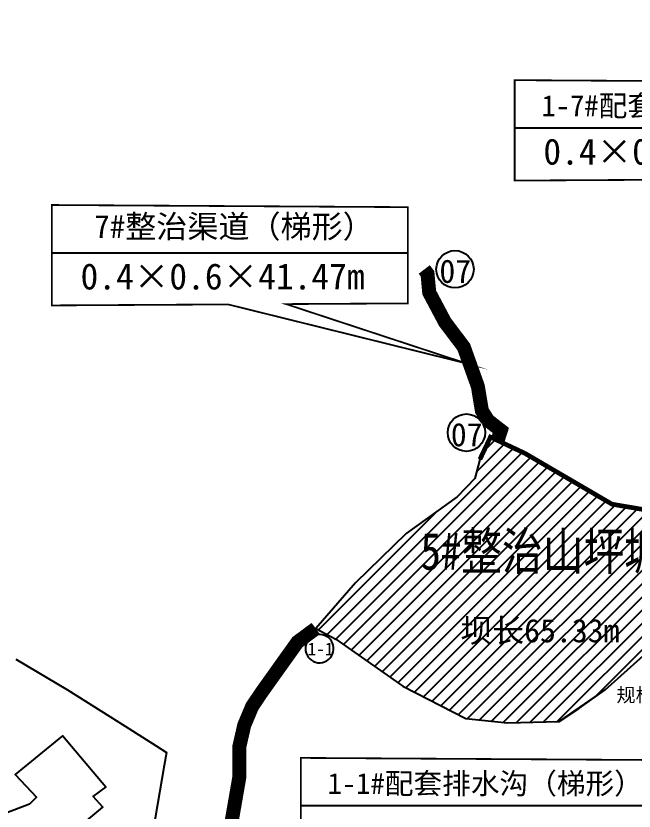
# Model space of a CAD drawing. Header units: millimetres. Extents: x 35444746 to 35449000, y 3482000 to 3488437.
# Drawn here: x 35446090.3 to 35446222.7, y 3485736.1 to 3485906.3 of the extents above; entities that cross this region are included whole.
import ezdxf
from ezdxf.enums import TextEntityAlignment as Align

# ---------------------------------------------------------------- set-up
doc = ezdxf.new("R2010")
doc.units = ezdxf.units.MM
doc.linetypes.add('X3', pattern=[5, 4, -1])
for name, color, linetype, true_color in [('0201.02格田整理', 7, 'X3', 0x99cc00), ('0203.02旱地整理', 9, 'Continuous', 0x808080), ('0401.01渠道工程标注', 4, '732', 0x00ffff), ('0401.02渠道工程', 4, 'X3', 0x00ffff), ('0402.01山坪塘工程标注', 4, '732', 0x00ffff), ('0402.02山坪塘工程', 4, '732', 0x00ffff), ('0402.03山坪塘坝体', 4, '732', 0x00ffff), ('0501.01挡土墙标注', 7, '732', 0x7d7d7d)]:
    doc.layers.add(name, color=color, linetype=linetype, true_color=true_color)
doc.styles.add('宋体', font='')
doc.styles.get('宋体').set_extended_font_data('SimSun')
doc.linetypes.add('10421', pattern='A,2,[150,AAA.SHX,S=0.5,R=0,X=0,Y=0.5],1e-11', length=2)
doc.linetypes.add('732', pattern='A,9,-0.5,[162,AAA.SHX,S=1,R=0,X=0,Y=0],-0.5', length=10)

msp = doc.modelspace()

# ---------------------------------------------------------------- hatches: boundary and pattern name
at = {"layer": '0402.02山坪塘工程', "linetype": 'Continuous', "ltscale": 0.5}
h = msp.add_hatch(dxfattribs=at)
h.set_pattern_fill('ANSI31', color=256, scale=16, style=0)
h.set_pattern_definition([(45, (-19.723, 11.9546), (-1.41421356237, 1.41421356237), [])])
h.paths.add_polyline_path([(35446242.923981, 3485791.551474), (35446242.380981, 3485792.928474), (35446235.955981, 3485801.468474), (35446224.235981, 3485800.711474), (35446217.942981, 3485801.780474), (35446199.368981, 3485812.623474), (35446191.910981, 3485816.147474), (35446189.649981, 3485811.376474), (35446188.571863, 3485807.282172), (35446184.756483, 3485803.386903), (35446173.89085, 3485795.513492), (35446163.034504, 3485784.984068), (35446154.512981, 3485775.175474), (35446158.783538, 3485772.915548), (35446173.132809, 3485762.804432), (35446186.652638, 3485755.925557), (35446195.529094, 3485755.013313), (35446206.596071, 3485755.249738), (35446216.46635, 3485762.045724), (35446234.88, 3485778.531), (35446240.411, 3485786.274)])

# ---------------------------------------------------------------- linework, layer by layer
at = {"layer": '0201.02格田整理', "color": 2, "linetype": 'ByBlock'}
msp.add_lwpolyline([(35446132.636981, 3485711.631474), (35446138.129981, 3485743.223474), (35446138.149981, 3485749.869474), (35446139.200981, 3485754.472474), (35446141.706031, 3485759.70072), (35446142.905981, 3485761.485474), (35446150.596981, 3485772.268474), (35446154.512981, 3485775.175474), (35446154.512981, 3485775.175474), (35446158.783538, 3485772.915548), (35446173.132809, 3485762.804432), (35446173.132809, 3485762.804432), (35446186.652638, 3485755.925557), (35446195.529094, 3485755.013313), (35446206.596071, 3485755.249738), (35446210.795, 3485758.084), (35446216.46635, 3485762.045724), (35446234.88, 3485778.531)], dxfattribs=at)
at = {"layer": '0203.02旱地整理', "color": 41}
msp.add_lwpolyline([(35446090.279, 3485768.611), (35446101.352, 3485762.081), (35446112.335, 3485755.122), (35446120.365, 3485750.036), (35446122.584, 3485748.63), (35446122.029, 3485745.837), (35446118.189, 3485723.299), (35446117.245, 3485715.832), (35446110.237, 3485725.594), (35446104.123, 3485727.736), (35446101.657, 3485730.837), (35446108.905, 3485736.958), (35446106.839, 3485739.204), (35446109.574, 3485741.208), (35446100.276, 3485752.203), (35446090.193, 3485743.928), (35446094.702, 3485739.099), (35446093.2, 3485737.564), (35446081.013, 3485732.93)], dxfattribs=at)
msp.add_lwpolyline([(35446090.279, 3485768.611), (35446101.352, 3485762.081), (35446112.335, 3485755.122), (35446120.365, 3485750.036), (35446122.584, 3485748.63), (35446122.029, 3485745.837), (35446118.189, 3485723.299), (35446117.245, 3485715.832), (35446110.237, 3485725.594), (35446104.123, 3485727.736), (35446101.657, 3485730.837), (35446108.905, 3485736.958), (35446106.839, 3485739.204), (35446109.574, 3485741.208), (35446100.276, 3485752.203), (35446090.193, 3485743.928), (35446094.702, 3485739.099), (35446093.2, 3485737.564), (35446081.013, 3485732.93)], dxfattribs=at)
at = {"layer": '0401.01渠道工程标注'}
for p, q in [((35446197.100757, 3485882.320906, 753.968525), (35446273.308773, 3485882.340663, 753.968525)), ((35446098.024625, 3485855.598837, 178.545525), (35446174.232642, 3485855.618594, 178.545525)), ((35446151.32422, 3485737.258304, 178.545525), (35446227.532237, 3485737.278061, 178.545525))]:
    msp.add_line(p, q, dxfattribs=at)
at = {"layer": '0401.01渠道工程标注', "linetype": 'Continuous', "const_width": 0.37679, "elevation": 575.423, "flags": 128}
msp.add_lwpolyline([(35446273.308773, 3485871.487622), (35446273.308773, 3485871.487622), (35446273.308773, 3485871.487622), (35446273.308773, 3485871.487622), (35446197.100757, 3485871.049762), (35446197.100757, 3485892.544777), (35446230.86382, 3485892.340721), (35446248.907029, 3485905.079826), (35446236.945856, 3485892.303963), (35446273.308773, 3485892.084194)], close=True, dxfattribs=at)
at = {"layer": '0401.01渠道工程标注', "linetype": 'Continuous', "const_width": 0.37679, "flags": 128}
for points in [[(35446174.232642, 3485844.765553), (35446148.149069, 3485844.615687), (35446186.672105, 3485831.938899), (35446135.752341, 3485844.54446), (35446098.024625, 3485844.327692), (35446098.024625, 3485865.822707), (35446174.232642, 3485865.362124)], [(35446227.532237, 3485726.42502), (35446201.448664, 3485726.275155), (35446133.657319, 3485717.499764), (35446189.051936, 3485726.203928), (35446151.32422, 3485725.98716), (35446151.32422, 3485747.482175), (35446227.532237, 3485747.021592)]]:
    msp.add_lwpolyline(points, close=True, dxfattribs=at)
at = {"layer": '0401.01渠道工程标注', "linetype": 'Continuous', "elevation": 80518.069}
msp.add_lwpolyline([(35446156.854188, 3485768.255835), (35446157.244045, 3485768.526707), (35446157.594801, 3485768.865692), (35446157.886638, 3485769.256551), (35446158.111997, 3485769.689164), (35446158.265041, 3485770.152324), (35446158.341808, 3485770.634037), (35446158.340309, 3485771.121825), (35446158.260582, 3485771.603057), (35446158.104693, 3485772.065268), (35446157.876678, 3485772.496487), (35446157.582444, 3485772.885545), (35446157.229611, 3485773.222367), (35446156.827317, 3485773.498229), (35446156.38598, 3485773.705985), (35446155.917033, 3485773.840256), (35446155.43262, 3485773.897564), (35446154.945288, 3485773.876425), (35446154.467657, 3485773.777385), (35446154.012098, 3485773.603011), (35446153.59041, 3485773.357818), (35446153.213515, 3485773.048157), (35446152.891174, 3485772.682047), (35446152.631734, 3485772.268972), (35446152.441917, 3485771.819629), (35446152.326637, 3485771.345655), (35446152.288881, 3485770.859327), (35446152.329626, 3485770.37324), (35446152.447818, 3485769.899984), (35446152.640394, 3485769.451817), (35446152.902368, 3485769.040344), (35446153.226955, 3485768.676223), (35446153.605746, 3485768.368885), (35446154.028933, 3485768.126289), (35446154.485555, 3485767.954718), (35446154.963786, 3485767.858617), (35446155.45124, 3485767.840474), (35446155.935292, 3485767.90076), (35446156.403405, 3485768.037911), (35446156.831664, 3485768.242738)], dxfattribs=at)
at = {"layer": '0401.01渠道工程标注', "ltscale": 2}
for centre in [(35446184.319056, 3485852.07244), (35446186.764145, 3485817.096259)]:
    msp.add_circle(centre, 4, dxfattribs=at)
at = {"layer": '0401.02渠道工程', "linetype": 'Continuous', "const_width": 3, "elevation": 575.423, "flags": 128}
msp.add_lwpolyline([(35446193.442009, 3485815.424044), (35446194.131981, 3485817.571474), (35446194.131981, 3485817.571474), (35446191.394981, 3485819.700474), (35446190.076981, 3485821.786474), (35446189.219981, 3485826.971474), (35446186.204981, 3485835.413474), (35446182.173981, 3485840.749474), (35446178.801981, 3485847.102474), (35446178.432981, 3485851.110474), (35446177.733981, 3485852.023474)], dxfattribs=at)
at = {"layer": '0401.02渠道工程', "linetype": 'Continuous', "const_width": 3, "flags": 128}
msp.add_lwpolyline([(35446132.636981, 3485711.631474), (35446138.129981, 3485743.223474), (35446138.149981, 3485749.869474), (35446139.200981, 3485754.472474), (35446140.888981, 3485758.485474), (35446141.706031, 3485759.70072), (35446142.905981, 3485761.485474), (35446142.905981, 3485761.485474), (35446150.596981, 3485772.268474), (35446154.512981, 3485775.175474), (35446154.512981, 3485775.175474)], dxfattribs=at)
at = {"layer": '0402.02山坪塘工程', "linetype": 'Continuous', "flags": 128}
msp.add_lwpolyline([(35446242.923981, 3485791.551474), (35446242.923981, 3485791.551474), (35446242.380981, 3485792.928474), (35446235.955981, 3485801.468474), (35446224.235981, 3485800.711474), (35446217.942981, 3485801.780474), (35446199.368981, 3485812.623474), (35446191.910981, 3485816.147474), (35446189.649981, 3485811.376474), (35446188.571863, 3485807.282172), (35446184.756483, 3485803.386903), (35446173.89085, 3485795.513492), (35446163.034504, 3485784.984068), (35446154.512981, 3485775.175474), (35446158.783538, 3485772.915548), (35446173.132809, 3485762.804432), (35446186.652638, 3485755.925557), (35446195.529094, 3485755.013313), (35446206.596071, 3485755.249738), (35446216.46635, 3485762.045724), (35446234.88, 3485778.531), (35446240.411, 3485786.274)], close=True, dxfattribs=at)
at = {"layer": '0402.03山坪塘坝体', "linetype": '10421', "const_width": 1}
msp.add_lwpolyline([(35446242.923981, 3485791.551474), (35446242.923981, 3485791.551474), (35446242.380981, 3485792.928474), (35446235.955981, 3485801.468474), (35446224.235981, 3485800.711474), (35446217.942981, 3485801.780474), (35446199.368981, 3485812.623474), (35446191.910981, 3485816.147474), (35446189.649981, 3485811.376474)], dxfattribs=at)

# ---------------------------------------------------------------- texts
at = {"layer": '0401.01渠道工程标注', "color": 0, "style": '宋体'}
for s, height, p in [('1-7#配套排水沟（梯形）', 4.5, (35446202.824787, 3485884.821088, 923.141782)), ('0.4×0.6×93.17m', 5.5878421, (35446203.23753, 3485874.467155, 923.141782)), ('7#整治渠道（梯形）', 4.875, (35446107.090855, 3485858.782083, 347.718782)), ('0.4×0.6×41.47m', 5.5878421, (35446104.161399, 3485847.745085, 347.718782)), ('1-1#配套排水沟（梯形）', 4.5, (35446157.048251, 3485739.758487, 347.718782))]:
    msp.add_text(s, height=height, dxfattribs=at).set_placement(p)
at = {"layer": '0401.01渠道工程标注', "color": 0, "lineweight": -3, "style": '宋体'}
for p in [(35446180.979683, 3485849.154707), (35446183.424771, 3485814.178527)]:
    msp.add_text('07', height=5, dxfattribs=at).set_placement(p)
at = {"layer": '0401.01渠道工程标注', "insert": (35446152.763832, 3485772.160355, 80518.069), "char_height": 2.72, "width": 0.10915557, "attachment_point": 1, "style": '宋体'}
msp.add_mtext('1-1', dxfattribs=at)
at = {"layer": '0402.01山坪塘工程标注', "color": 0, "linetype": 'Continuous', "style": '宋体', "width": 0.8}
msp.add_text('5#整治山坪塘', height=8, dxfattribs=at).set_placement((35446203.117401, 3485791.921356), align=Align.MIDDLE)
at = {"layer": '0402.01山坪塘工程标注', "color": 0, "linetype": 'Continuous', "style": '宋体'}
msp.add_text('坝长65.33m', height=5, dxfattribs=at).set_placement((35446202.500393, 3485774.802837), align=Align.MIDDLE)
at = {"layer": '0501.01挡土墙标注', "color": 0, "linetype": 'Continuous', "style": '宋体'}
msp.add_text('规格：38.63m*2.0m*0.4m', height=3, dxfattribs=at).set_placement((35446241.349726, 3485761.006234), align=Align.MIDDLE)

doc.saveas('drawing.dxf')
